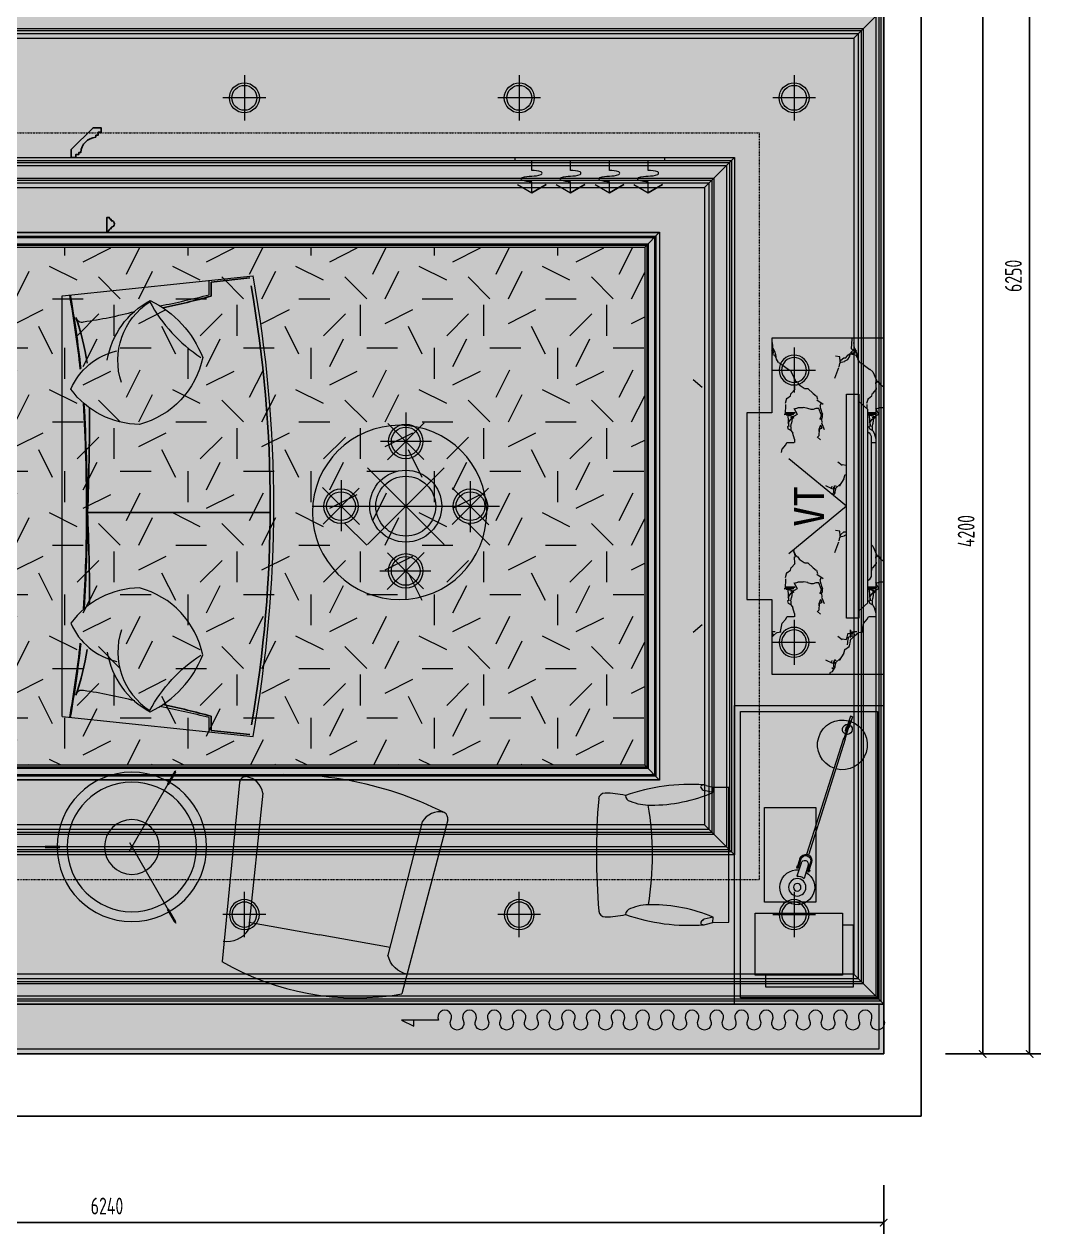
# Model space of a CAD drawing. Header units: millimetres. Extents: x 3162 to 221128, y -144913 to 11496.
# Drawn here: x 18382 to 22466, y -141402 to -136544 of the extents above; entities that cross this region are included whole.
import ezdxf
from ezdxf.enums import TextEntityAlignment as Align

# ---------------------------------------------------------------- set-up
doc = ezdxf.new("R2010")
doc.units = ezdxf.units.MM
doc.header["$LTSCALE"] = 10
for name, pattern in [('ACAD_ISO03W100', [30, 12, -18]), ('DASHDOT2', [12.7, 6.35, -3.175, 0, -3.175]), ('DOTE', [61.468, 50.8, -5.08, 0.508, -5.08])]:
    doc.linetypes.add(name, pattern=pattern)
doc.layers.get('Defpoints').update_dxf_attribs({"color": 250})
for name, color, linetype, lineweight in [('FC-Dimensions', 44, 'Continuous', 0), ('FC-Material【地坪分割线】', 138, 'Continuous', 0), ('FF-Curtain【平面窗帘】', 32, 'Continuous', 0), ('FF-【活动成品家具】', 51, 'Continuous', 0), ('RC-Lamplight【灯带】', 205, 'DASHDOT2', 0), ('RC-Lamps【天花灯具】', 2, 'Continuous', 0), ('RC-Modelling【天花造型】', 30, 'Continuous', 0)]:
    doc.layers.add(name, color=color, linetype=linetype, lineweight=lineweight)
doc.layers.add('IFF-FURN-DETAIL', color=250, linetype='Continuous')
doc.layers.add('WALL', color=7, linetype='Continuous')
doc.styles.add('ROMANTIC', font='', dxfattribs={"bigfont": 'gbcbig.shx'})
doc.styles.add('尺寸标注', font='ARCHS.SHX', dxfattribs={"width": 0.8})
doc.styles.get('ROMANTIC').set_extended_font_data('STXihei')
doc.dimstyles.new('海龙1：30', dxfattribs={"dimscale": 30, "dimtxt": 2.25, "dimasz": 1, "dimexe": 1.5, "dimexo": 1, "dimgap": 1, "dimtad": 1, "dimdec": 0, "dimrnd": 5, "dimdsep": 46, "dimtxsty": '尺寸标注', "dimblk": 'ARCHTICK', "dimblk1": 'ARCHTICK', "dimblk2": 'ARCHTICK', "dimcen": 1, "dimclrd": 44, "dimclre": 44, "dimclrt": 2, "dimadec": 0, "dimazin": 0, "dimtfac": 1, "dimtdec": 0, "dimtix": 1, "dimtmove": 2, "dimatfit": 3, "dimldrblk": 'hl_arrow2', "dimfxl": 5, "dimfxlon": 1, "dimarcsym": 0})

# ---------------------------------------------------------------- blocks, each defined once
blk = doc.blocks.new('海龙工具_液晶电视')
at = {"color": 251, "linetype": 'ACAD_ISO03W100', "ltscale": 2.5}
for q in [(-507.9, 716), (507.9, 716)]:
    blk.add_line((0, 100), q, dxfattribs=at)
blk.add_line((-450, 50), (450, 50))
at = {"color": 251}
blk.add_line((-300, 15), (300, 15), dxfattribs=at)
blk.add_lwpolyline([(-450, 50), (450, 50), (450, 100), (-450, 100)], close=True)
blk.add_lwpolyline([(-420, 50), (-390, 15), (-300, 15, 0.267949), (-274, 0), (274, 0, 0.267949), (300, 15), (390, 15), (420, 50)], format="xyb")
at = {"color": 250, "style": 'ROMANTIC', "text_generation_flag": 6}
blk.add_text('TV', height=120, rotation=180, dxfattribs=at).set_placement((0.8, 250.3), align=Align.MIDDLE)
blk = doc.blocks.new('液晶电视')
at = {"ltscale": 4}
blk.add_blockref('海龙工具_液晶电视', (0, 0), dxfattribs=at)
blk = doc.blocks.new('海龙_05060884')
at = {"layer": 'FF-【活动成品家具】'}
h = blk.add_hatch(dxfattribs=at)
h.set_pattern_fill('AA大理石深SC800', color=8, scale=700, pattern_type=2)
h.set_pattern_definition([(177.769103, (2569207.35, -1702093.014), (-700.00002183, -2.69e-05), [40.03034, -8366.3405]), (28.1136392, (2569187.35, -1702055.616), (700.0000028, 327.23196765), [26.45461, -5529.00824]), (76.6298055, (2569187.35, -1702002.636), (-1.05e-05, 327.2319275), [14.41496, -3012.71901]), (106.992819, (2569190.68, -1701979.26), (6.7e-06, 327.2319222), [11.40566, -2383.78875]), (21.8355897, (2569187.35, -1701955.89), (699.99999517, 327.2319006), [25.13679, -5253.58526]), (17.3096175, (2569190.68, -1701949.66), (700.0000145, 327.231969), [10.47438, -2189.14444]), (162.690382, (2569167.35, -1702091.46), (-700.0000325, 327.231908), [20.94876, -2178.67006]), (125.490837, (2569147.35, -1702085.22), (-4.3e-05, 327.231901), [17.22434, -1188.48149]), (162.690382, (2569137.35, -1702071.2), (-700.0000325, 327.231908), [10.47438, -2189.14444]), (136.925518, (2569127.35, -1702068.08), (-2e-05, 327.23191), [22.8165, -935.47517]), (3.3442344, (2569084.018, -1702054.058), (700.000013, 4.667e-05), [26.71214, -5582.84048]), (10.5914065, (2569067.35, -1702057.174), (1400.000031, 327.2319727), [16.95554, -3543.70772]), (0, (2569057.35, -1702057.17), (700, 327.23194), [10, -689.99994]), (103.370194, (2569187.35, -1702055.616), (-5.48e-05, 327.2319113), [14.41489, -3012.71901]), (90, (2569184, -1702041.6), (700, -4e-14), [10.90773, -316.32419]), (90, (2569184, -1702030.7), (700, -4e-14), [10.90773, -316.32419]), (78.995121, (2569184.02, -1702019.776), (-2.72e-05, 327.2319559), [17.46185, -3649.52189]), (90, (2569187.35, -1701968.35), (700, -4e-14), [12.46598, -314.76592]), (6.6658365, (2569177.35, -1701951.21), (699.9999705, 1.27e-05), [13.42411, -2805.63262]), (160.679045, (2569177.35, -1701951.21), (-699.9999937, 327.231933), [14.12908, -2952.97835]), (47.485996, (2568894.02, -1702156.9), (700.0000005, 654.4639248), [14.79793, -3092.76646]), (6.1571803, (2568904.018, -1702145.995), (2800.00001973, 327.23192843), [43.58473, -9109.2134]), (31.9352432, (2568947.35, -1702141.32), (699.9999716, 327.2319319), [11.78345, -2462.74511]), (19.3209546, (2568957.35, -1702135.09), (699.999996, 327.2319281), [14.12908, -2952.97835]), (8.8568723, (2568970.68, -1702130.41), (699.9999635, 5.46e-05), [20.24134, -2105.10111]), (30.29957, (2568990.684, -1702127.295), (700.0000166, 327.2319738), [15.44284, -3227.55244]), (61.8626245, (2569004.02, -1702119.5), (-3.7e-05, 327.231936), [14.13664, -1470.21231]), (52.9473395, (2569010.684, -1702107.038), (700.00000455, 981.6958246), [33.192334, -6937.19747]), (51.263996, (2569030.684, -1702080.55), (699.999997, 981.6958529), [15.98128, -3340.08304]), (25.054876, (2569040.68, -1702068.08), (700, -3e-06), [36.79571, -735.91427]), (47.485996, (2569074.02, -1702052.5), (700.0000005, 654.4639248), [14.79793, -3092.76646]), (31.9352432, (2569084.02, -1702041.59), (699.9999716, 327.2319319), [11.78345, -2462.74511]), (56.6470201, (2569094.018, -1702035.36), (700.0000012, 981.6958188), [24.25143, -5068.55181]), (90, (2569107.35, -1702015.1), (700, -4e-14), [15.582476, -311.64945]), (47.485996, (2569107.35, -1701999.52), (700.0000005, 654.4639248), [29.59586, -3077.96853]), (47.485996, (2569127.35, -1701977.704), (700.0000005, 654.4639248), [14.79793, -3092.76646]), (19.3209546, (2569137.35, -1701966.796), (699.999996, 327.2319281), [14.12908, -2952.97835]), (56.2378233, (2569150.684, -1701962.12), (699.99996254, 981.69585345), [29.98968, -6267.84088]), (25.054876, (2568970.68, -1702136.64), (700, -3e-06), [14.71827, -757.99171]), (80.6556929, (2568967.35, -1702156.9), (2.62e-05, 327.2319152), [20.52967, -4290.69354]), (160.679045, (2568980.684, -1702161.58), (-699.9999937, 327.231933), [14.12908, -2952.97835]), (148.064756, (2568990.68, -1702167.81), (-699.999967, 327.2319416), [11.78345, -2462.74511]), (115.424913, (2568997.35, -1702181.834), (-700.000029, 1636.1597197), [15.52817, -3245.38277]), (103.370194, (2569000.684, -1702195.86), (-5.48e-05, 327.2319113), [14.41489, -3012.71901]), (144.961427, (2569007.35, -1702200.53), (-700.0000265, 654.4638884), [8.14233, -1701.74844]), (173.334163, (2569020.684, -1702202.09), (-699.9999705, 1.88e-05), [13.42411, -2805.63262]), (158.418473, (2569064.018, -1702219.232), (-4199.99999472, 1636.15974199), [46.60026, -9739.4493]), (78.995121, (2568977.35, -1702217.674), (-2.72e-05, 327.2319559), [17.46185, -3649.52189]), (4.4550498, (2568980.684, -1702200.533), (700.0000104, 4.37e-05), [20.0606, -4192.66778]), (154.945124, (2569000.68, -1702198.97), (-700, -9e-07), [7.35917, -765.35081]), (132.514004, (2568994.02, -1702195.86), (-699.9999993, 654.463926), [14.79793, -3092.76646]), (90, (2568984, -1702184.95), (700, -4e-14), [9.34949, -317.88246]), (142.076999, (2568984.02, -1702175.6), (-700.0000235, 654.463844), [12.67686, -2649.46857]), (125.490837, (2568974.02, -1702167.81), (-4.3e-05, 327.231901), [11.48294, -1194.22296]), (99.344307, (2568967.35, -1702158.46), (-2.57e-05, 327.2319152), [20.5296, -4290.69354]), (90, (2568964, -1702156.9), (700, -4e-14), [18.69897, -308.53291]), (136.925518, (2568964.02, -1702156.9), (-2e-05, 327.23191), [18.2532, -940.03847]), (70.3775316, (2568947.35, -1702153.79), (1.97e-05, 327.231914), [9.92593, -2074.51804]), (175.54495, (2568947.35, -1702153.786), (-700.0000158, -2.36e-05), [40.1212, -4172.60718]), (148.064756, (2569544.02, -1702230.14), (-699.999967, 327.2319416), [23.56697, -2450.96166]), (35.0385725, (2569504.02, -1702225.47), (700.000032, 654.463882), [8.14233, -1701.74844]), (6.6658365, (2569520.684, -1702225.465), (699.9999705, 1.27e-05), [13.42411, -2805.63262]), (162.690382, (2569510.68, -1702233.26), (-700.0000325, 327.231908), [10.47438, -2189.14444]), (64.5750864, (2569497.35, -1702261.305), (699.9999829, 1636.1597424), [31.05627, -3229.8546]), (0, (2569504.02, -1702225.47), (700, 327.23194), [16.666664, -683.33328]), (118.137375, (2569547.35, -1702236.37), (-2.2e-05, 327.231903), [7.06832, -1477.28063]), (157.435521, (2569577.35, -1702248.84), (-699.9999875, 327.23189523), [32.48693, -6789.76837]), (136.925518, (2569584.02, -1702255.07), (-2e-05, 327.23191), [9.1266, -949.16507]), (154.945124, (2569594.02, -1702259.75), (-700, -9e-07), [11.03872, -761.67126]), (49.4476465, (2569527.35, -1702231.7), (700.0000126, 981.6957893), [10.25416, -2143.11958]), (51.263996, (2569304.02, -1701963.68), (699.999997, 981.6958529), [15.98128, -3340.08304]), (136.925518, (2569304.02, -1701963.68), (-2e-05, 327.23191), [9.1266, -949.16507]), (176.655765, (2569297.35, -1701957.447), (-700.00001707, -1.59e-05), [26.71214, -5582.84048]), (106.992819, (2569270.68, -1701955.89), (6.7e-06, 327.2319222), [11.40566, -2383.78875]), (19.3209546, (2569254.02, -1701949.655), (699.999996, 327.2319281), [14.12908, -2952.97835]), (159.49524, (2569270.684, -1701955.89), (-700.0000066, 327.2319549), [17.79407, -3718.95475]), (180, (2569280.7, -1701955.9), (-700, 327.23194), [10, -689.99994]), (22.2465213, (2569244.018, -1701944.98), (700.0000198, 327.23192524), [28.8113, -6021.55701]), (6.6658365, (2569230.684, -1701946.54), (699.9999705, 1.27e-05), [13.42411, -2805.63262]), (52.1215557, (2569400.684, -1702208.324), (700.0000225, 981.6958277), [21.71596, -4538.63158]), (78.995121, (2569414.02, -1702191.184), (-2.72e-05, 327.2319559), [17.46185, -3649.52189]), (162.690382, (2569417.35, -1702174.04), (-700.0000325, 327.231908), [10.47438, -2189.14444]), (164.332014, (2569407.35, -1702170.926), (-1399.9999669, 327.2319563), [17.30988, -3617.75911]), (104.970339, (2569390.684, -1702166.25), (-3.98e-05, 327.2319457), [12.90394, -2696.92402]), (109.622468, (2569387.35, -1702153.79), (-1.74e-05, 327.231914), [9.92593, -2074.51804]), (90, (2569384, -1702144.44), (700, -4e-14), [12.46598, -314.76592]), (25.054876, (2569384.02, -1702147.55), (700, -3e-06), [14.71827, -757.99171]), (166.844039, (2569404.02, -1702152.23), (-699.999993, 327.2319035), [20.53905, -1417.1955]), (0, (2569394.02, -1702152.23), (700, 327.23194), [10, -689.99994]), (15.667986, (2569377.35, -1702156.9), (1399.9999669, 327.2319563), [17.30988, -3617.75911]), (180, (2569394.02, -1702156.9), (-700, 327.23194), [16.666664, -683.33328]), (180, (2569407.35, -1702156.9), (-700, 327.23194), [13.333334, -686.66661]), (61.8626245, (2569404.02, -1702163.14), (-3.7e-05, 327.231936), [7.06832, -1477.28063]), (162.690382, (2569414.02, -1702166.25), (-700.0000325, 327.231908), [10.47438, -2189.14444]), (173.334163, (2569427.35, -1702167.81), (-699.9999705, 1.88e-05), [13.42411, -2805.63262]), (171.143127, (2569437.35, -1702169.37), (-699.9999743, -6e-06), [10.12067, -2115.22178]), (13.15596, (2569247.35, -1702080.55), (699.999983, 327.2319595), [13.6927, -1424.04185]), (146.796701, (2569247.35, -1702080.55), (-1400.0000003, 981.6958516), [19.91878, -4163.01753]), (118.137375, (2569230.68, -1702069.64), (-2.2e-05, 327.231903), [14.13664, -1470.21231]), (90, (2569224, -1702069.64), (700, -4e-14), [12.46598, -314.76592]), (113.162745, (2569224.02, -1702069.64), (-3.44e-05, 327.2319177), [8.47434, -1771.13755]), (75.873987, (2569214.018, -1702088.34), (699.99999423, 2945.08749146), [27.31624, -5709.08807]), (90, (2569214, -1702088.34), (700, -4e-14), [18.69897, -308.53291]), (106.992819, (2569214.02, -1702069.64), (6.7e-06, 327.2319222), [11.40566, -2383.78875]), (90, (2569210.7, -1702096.1), (700, -4e-14), [37.397934, -289.83395]), (95.3136086, (2569210.684, -1702096.13), (-1.335e-05, 327.2319124), [35.99435, -7522.8223]), (83.5762835, (2569204.018, -1702089.898), (3.255e-05, 327.23196893), [29.79375, -6226.89452]), (90, (2569204, -1702089.9), (700, -4e-14), [9.34949, -317.88246]), (76.6298055, (2569204.02, -1702080.55), (-1.05e-05, 327.2319275), [14.41496, -3012.71901]), (103.370194, (2569207.35, -1702066.524), (-5.48e-05, 327.2319113), [14.41489, -3012.71901]), (90, (2569204, -1702079), (700, -4e-14), [26.490205, -300.7417]), (133.553349, (2569507.35, -1702214.56), (-700.0000129, 654.4639115), [19.35087, -4044.33463]), (169.408593, (2569524.02, -1702217.674), (-1400.000041, 327.2319161), [16.95554, -3543.70772]), (6.6658365, (2569497.35, -1702222.35), (699.9999705, 1.27e-05), [13.42411, -2805.63262]), (66.837255, (2569497.35, -1702222.35), (-2.94e-05, 327.231945), [8.47434, -1771.13755]), (148.064756, (2569500.68, -1702202.09), (-699.999967, 327.2319416), [35.35042, -2439.17821]), (164.332014, (2569470.684, -1702183.39), (-1399.9999669, 327.2319563), [17.30988, -3617.75911]), (122.690182, (2569454.02, -1702178.72), (-699.9999866, 981.6958593), [18.51521, -3869.68155]), (160.679045, (2569444.02, -1702163.135), (-699.9999937, 327.231933), [14.12908, -2952.97835]), (169.408593, (2569430.684, -1702158.46), (-1400.000041, 327.2319161), [16.95554, -3543.70772]), (133.553349, (2569414.02, -1702155.344), (-700.0000129, 654.4639115), [19.35087, -4044.33463]), (130.552353, (2569400.68, -1702141.32), (-700.000004, 981.6957954), [20.50832, -2132.86542]), (102.074477, (2569387.35, -1702125.74), (-2.5e-05, 327.2319044), [15.93501, -3330.41737]), (169.408593, (2569384.02, -1702110.155), (-1400.000041, 327.2319161), [33.91108, -3526.75218]), (139.920946, (2569350.684, -1702103.92), (-700.0000024, 654.46388085), [21.78204, -4552.44356]), (154.945124, (2569334.02, -1702089.9), (-700, -9e-07), [11.03872, -761.67126]), (90, (2569324, -1702085.2), (700, -4e-14), [29.606696, -297.62523]), (0, (2569310.7, -1702055.6), (700, 327.23194), [13.333334, -686.66661]), (14.9560981, (2569287.35, -1702061.85), (1399.9999853, 327.2319453), [24.15147, -5047.66192]), (31.9352432, (2569277.35, -1702068.08), (699.9999716, 327.2319319), [11.78345, -2462.74511]), (61.8626245, (2569270.68, -1702080.55), (-3.7e-05, 327.231936), [14.13664, -1470.21231]), (17.3096175, (2569260.68, -1702083.66), (700.0000145, 327.231969), [10.47438, -2189.14444]), (118.137375, (2569260.68, -1702083.66), (-2.2e-05, 327.231903), [7.06832, -1477.28063]), (4.4550498, (2569217.35, -1702080.55), (700.0000104, 4.37e-05), [40.1212, -4172.60718]), (51.263996, (2569207.35, -1702093.014), (699.999997, 981.6958529), [15.98128, -3340.08304]), (0, (2569260.7, -1702069.64), (700, 327.23194), [16.666664, -683.33328]), (166.844039, (2569260.68, -1702069.64), (-699.999993, 327.2319035), [13.6927, -1424.04185]), (171.143127, (2569247.35, -1702066.52), (-699.9999743, -6e-06), [20.24134, -2105.10111]), (142.076999, (2569227.35, -1702063.41), (-700.0000235, 654.463844), [12.67686, -2649.46857]), (118.137375, (2569217.35, -1702055.62), (-2.2e-05, 327.231903), [14.13664, -1470.21231]), (90, (2569190.7, -1701988.6), (700, -4e-14), [9.34949, -317.88246]), (171.143127, (2569220.68, -1701948.1), (-699.9999743, -6e-06), [10.12067, -2115.22178]), (154.945124, (2569230.68, -1701952.77), (-700, -9e-07), [11.03872, -761.67126]), (125.490837, (2569230.68, -1701952.77), (-4.3e-05, 327.231901), [11.48294, -1194.22296]), (0, (2569210.7, -1701943.42), (700, 327.23194), [13.333334, -686.66661]), (17.3096175, (2569200.68, -1701946.54), (700.0000145, 327.231969), [10.47438, -2189.14444])])
h.paths.add_polyline_path([(675, -67), (675, 383), (-675, 383), (-675, -67), (-375, -67), (-375, -167), (-329.8, -167), (0, 233), (-450, 233), (-450, 283), (-420, 283), (-390, 318), (-300, 318, -0.267949), (-274, 333), (274, 333, -0.267949), (300, 318), (390, 318), (420, 283), (450, 283), (450, 233), (0, 233), (329.8, -167), (375, -167), (375, -67)])
blk.add_lwpolyline([(-675, 383), (-675, -67), (-375, -67), (-375, -167), (375, -167), (375, -67), (675, -67), (675, 383), (-675, 383)], dxfattribs=at)
at = {"layer": 'FF-【活动成品家具】', "xscale": -1, "rotation": 180}
blk.add_blockref('液晶电视', (0, 333), dxfattribs=at)
blk = doc.blocks.new('tasklight')
at = {"color": 251}
for p, q in [((-25, 96.3), (440.3, 242.9)), ((457.5, 270.3), (495.7, 282.4)), ((459, 265.6), (497.2, 277.6)), ((474.8, 265.3), (527.3, 281.8)), ((483.9, 236.7), (536.3, 253.2)), ((487.8, 282.5), (492.5, 284)), ((488.5, 280.1), (487.8, 282.5)), ((491.5, 270.6), (490, 275.3)), ((493.3, 281.6), (492.5, 284)), ((496.3, 272.1), (494.8, 276.8)), ((497.2, 277.6), (495.7, 282.4)), ((505.3, 243.5), (506.8, 238.7)), ((-22.6, 88.7), (442.7, 235.3)), ((471.1, 227.4), (509.2, 239.4)), ((472.6, 222.7), (510.7, 234.7)), ((500.6, 242), (502.1, 237.2)), ((503.6, 232.4), (504.3, 230)), ((504.3, 230), (509.1, 231.5)), ((508.3, 233.9), (509.1, 231.5)), ((509.2, 239.4), (510.7, 234.7)), ((-115.6, 67.8), (-70.8, 81.9)), ((-113.2, 60.1), (-115.6, 67.8)), ((-113.2, 60.1), (-68.4, 74.3)), ((-96, 71.9), (-24.4, 94.4)), ((-94.8, 68), (-96, 71.9)), ((-94.8, 68), (-23.2, 90.6)), ((-71.7, 84.7), (-56.5, 89.6)), ((-70.8, 81.9), (-71.7, 84.7)), ((-55.6, 86.7), (-70.8, 81.9)), ((-70.8, 81.9), (-70.2, 80)), ((-69, 76.2), (-68.4, 74.3)), ((-67.4, 80.9), (-68, 82.8)), ((-57.8, 83.9), (-58.4, 85.8)), ((-55.6, 86.7), (-56.5, 89.6)), ((-22.6, 88.7), (-25, 96.3))]:
    blk.add_line(p, q, dxfattribs=at)
for radius in [35, 15]:
    blk.add_circle((572.3, 280.3), radius, dxfattribs=at)
for centre, radius, start, end in [((572.3, 280.3), 70, 209.8589, 185.1116), ((465, 246.5), 25, 107.4853, 287.4853), ((465, 246.5), 20, 107.4853, 287.4853), ((479.4, 251), 15, 107.4853, 287.4853), ((572.3, 280.3), 45, 178.014, 216.9565), ((0, 100), 100, 19.7777, 195.1928), ((0, 100), 100, 199.7777, 15.1928), ((-62, 80.5), 20, 209.0222, 185.9483)]:
    blk.add_arc(centre, radius, start, end, dxfattribs=at)
blk = doc.blocks.new('海龙_04090929')
at = {"color": 0, "linetype": 'ByBlock'}
for p, q in [((271.2, -44.5, 0), (-271.2, -45.4, 0)), ((-271.1, -109.6, 0), (-271.2, -45.4, 0)), ((271.3, -108.7, 0), (271.2, -44.5, 0)), ((-278.9, -136.2, 0), (-271.1, -109.6, 0)), ((-271.1, -109.6, 0), (-250.2, -109.5, 0)), ((-271.1, -109.6, 0), (-250.2, -109.5, 0)), ((-250.2, -109.5, 0), (-258, -144.4, 0)), ((-250.2, -109.5, 0), (-258, -144.4, 0)), ((250.4, -108.6, 0), (258.3, -143.6, 0)), ((271.3, -108.7, 0), (250.4, -108.6, 0)), ((250.4, -108.6, 0), (258.3, -143.6, 0)), ((271.3, -108.7, 0), (250.4, -108.6, 0)), ((279.2, -135.3, 0), (271.3, -108.7, 0))]:
    blk.add_line(p, q, dxfattribs=at)
at = {"ltscale": 500}
blk.add_lwpolyline([(600, 577.1), (600, -22.9), (-600, -22.9), (-600, 577.1)], close=True, dxfattribs=at)
at = {"color": 251}
for points in [[(575, 552.1), (575, 2.1), (-575, 2.1), (-575, 552.1)], [(483.8, 61), (233.8, 61), (233.8, 411), (483.8, 411)], [(-189.7, 304.9), (189.7, 304.9), (189.7, 97.6), (-189.7, 97.6)]]:
    blk.add_lwpolyline(points, close=True, dxfattribs=at)
blk.add_lwpolyline([(281, 411), (281, 453.9), (531, 453.9), (531, 103.9), (483.8, 103.9)], dxfattribs=at)
at = {"color": 0, "linetype": 'ByBlock'}
for centre, radius, start, end in [((490.4, -202.2, 0), 773.1, 175.8034, 199.5327), ((-255.2, -145.3, 0), 25.4, 158.9901, 180.625), ((-255.2, -145.3, 0), 25.4, 180.625, 200.6267), ((-255.2, -145.3, 0), 25.4, 180.625, 200.6267), ((-281.6, -135, 0), 25.4, 296.646, 338.2826), ((-281.6, -135, 0), 25.4, 296.646, 338.2826), ((-825.4, -356.4, 0), 625.9, 359.8413, 23.2355), ((-825.4, -356.4, 0), 625.9, 359.8413, 23.2355), ((826.4, -353.7, 0), 625.9, 156.949, 180.3432), ((826.4, -353.7, 0), 625.9, 156.949, 180.3432), ((-489.9, -203.8, 0), 773.1, 340.6518, 4.3811), ((281.9, -134.1, 0), 25.4, 201.9019, 243.5385), ((281.9, -134.1, 0), 25.4, 201.9019, 243.5385), ((255.5, -144.5, 0), 25.4, 359.5595, 21.1944), ((255.5, -144.5, 0), 25.4, 339.5578, 359.5595), ((255.5, -144.5, 0), 25.4, 339.5578, 359.5595), ((-273, -152, 0), 6.35, 200.6267, 296.646), ((-273, -152, 0), 6.35, 200.6267, 296.646), ((273.4, -151.2, 0), 6.35, 243.5385, 339.5578), ((273.4, -151.2, 0), 6.35, 243.5385, 339.5578), ((-411.2, -361.5, 0), 211.7, 337.8885, 0.9101), ((-411.2, -361.5, 0), 211.7, 337.8885, 0.9101), ((2.4, -1560, 0), 1208.4, 80.5641, 99.6204), ((2.4, -1560, 0), 1208.4, 80.5641, 99.6204), ((412.2, -360.1, 0), 211.7, 179.2744, 202.296), ((412.2, -360.1, 0), 211.7, 179.2744, 202.296), ((133.9, -545.8, 0), 381.7, 167.1139, 179.4864), ((-239.7, -435.3, 0), 25.4, 273.3566, 346.6742), ((-239.7, -435.3, 0), 25.4, 273.3566, 346.6742), ((241, -434.5, 0), 25.4, 193.5103, 266.8279), ((241, -434.5, 0), 25.4, 193.5103, 266.8279), ((-132.2, -546.2, 0), 381.7, 0.6981, 13.0706), ((-222.4, -542.6, 0), 25.4, 179.5077, 265.2204), ((-3.4, 2077, 0), 2654.1, 265.2204, 274.9641), ((224, -541.9, 0), 25.4, 274.9641, 0.6768)]:
    blk.add_arc(centre, radius, start, end, dxfattribs=at)
at = {"color": 251, "extrusion": (-2.3211e-12, 1.2757e-12, -1), "zscale": -1, "rotation": 180.1031689503806}
blk.add_blockref('tasklight', (441.3, 511.2, 0), dxfattribs=at)
blk = doc.blocks.new('A$C30C2245E')
blk.add_lwpolyline([(88.9, 171.3, 0.232884), (187, 0, 0.184752), (342.5, 137.4, 0.286563), (192.2, 333.2, 0.237978), (0, 258.3, 0.243587), (112, 143.8, -4.263709)], format="xyb")
at = {"color": 250, "linetype": 'ByBlock'}
blk.add_lwpolyline([(132.8, 226.6, 0.343333), (186.3, 3.8, -0.126408), (337.5, 137.8, 5.969376)], format="xyb", dxfattribs=at)
blk = doc.blocks.new('A$C7FBA12E6')
for p, q in [((80.6, 800.2, 1754.9), (0, 33.6, 1754.9)), ((80.6, 800.2, 1754.9), (1769.4, 800.2, 1754.9)), ((1769.4, 800.2, 1754.9), (1850, 33.6, 1754.9)), ((18.5, 209.2, 1754.9), (75.9, 209.2, 1754.9)), ((1774.1, 209.2, 1754.9), (1831.5, 209.2, 1754.9))]:
    blk.add_line(p, q)
for centre, radius, start, end in [((850, 5125.3, 1754.9), 4426.9, 259.9324, 263.7999), ((161, 721.5, 1754.9), 24.5, 342.7229, 76.4672), ((1000, 5125.3, 1754.9), 4426.9, 276.2001, 280.0676), ((1689, 721.5, 1754.9), 24.5, 103.5328, 197.2771), ((-1600.8, 969.3, 1754.9), 1803.4, 345.2111, 351.866), ((900, 6539.9, 1754.9), 5841.5, 266.21476, 270.00017), ((900, 8150.6, 1754.9), 7452.1, 269.99976, 273.35116), ((3450.8, 969.3, 1754.9), 1803.4, 188.134, 194.7889), ((-3920.3, 1214.7, 1754.9), 4120.8, 345.8771, 348.7027), ((5770.3, 1214.7, 1754.9), 4120.8, 191.2973, 194.1229), ((925, 5109, 1754.9), 5159, 259.6712, 280.3288)]:
    blk.add_arc(centre, radius, start, end)
at = {"layer": 'IFF-FURN-DETAIL', "color": 250}
for p, q in [((900, 698.5, 1754.9), (900.1, -35.5, 1754.9)), ((24.8, 202.2, 1754.9), (8.4, 46.8, 1754.9)), ((24.8, 202.2, 1754.9), (81.3, 202.2, 1754.9)), ((1768.7, 202.2, 1754.9), (1825.2, 202.2, 1754.9)), ((1825.2, 202.2, 1754.9), (1841.6, 46.8, 1754.9))]:
    blk.add_line(p, q, dxfattribs=at)
for centre, radius, start, end in [((850, 5126, 1754.9), 4424, 259.9375, 263.8393), ((486.8, 1648, 1754.9), 957.8, 250.4757, 261.7845), ((1000, 5126, 1754.9), 4424, 276.1607, 280.0625), ((1363.2, 1648, 1754.9), 957.8, 278.2155, 289.5243), ((900, 6525, 1754.9), 5823, 266.17049, 270.00017), ((538.1, 8644.9, 1754.9), 7954.6, 269.94772, 272.60787), ((900, 8116.3, 1754.9), 7414.3, 269.99975, 273.39365), ((1311, 10943.9, 1754.9), 10253.7, 267.70306, 270.04608), ((-2956.5, 1048.8, 1754.9), 3153.5, 344.4273, 348.0488), ((4806.5, 1048.8, 1754.9), 3153.5, 191.9512, 195.5727), ((925, 5109, 1754.9), 5144.6, 260.1729, 279.91)]:
    blk.add_arc(centre, radius, start, end, dxfattribs=at)
for p, xscale, yscale, zscale, rotation in [((69.9, 725.5, 1754.9), 1.499999999999999, 1.499999999999999, 1.499999999999999, 275.8778965104371), ((1780.1, 725.5, 1754.9), -1.5, 1.5, 1.5, 84.12210348956802)]:
    blk.add_blockref('A$C30C2245E', p, dxfattribs=dict(xscale=xscale, yscale=yscale, zscale=zscale, rotation=rotation))
blk = doc.blocks.new('1X-LAMP1')
at = {"color": 0, "linetype": 'ByBlock'}
for p, q in [((0.033, -0.058), (-0.59, 1.022)), ((0.033, -0.058), (-0.59, 1.022)), ((0.033, 0.058), (-0.59, -1.022)), ((0.033, 0.058), (-0.59, -1.022)), ((-0.067, 0), (1.18, 0)), ((-0.067, 0), (1.18, 0))]:
    blk.add_line(p, q, dxfattribs=at)
at = {"color": 0, "linetype": 'ByBlock', "const_width": 0.0333}
for points in [[(-0.481, 0.833), (-0.582, 1.009)], [(-0.481, 0.833), (-0.582, 1.009)], [(0.962, 0), (1.165, 0)], [(0.962, 0), (1.165, 0)], [(-0.481, -0.833), (-0.582, -1.009)], [(-0.481, -0.833), (-0.582, -1.009)]]:
    blk.add_lwpolyline(points, dxfattribs=at)
at = {"color": 0, "linetype": 'ByBlock'}
blk.add_circle((0, 0), 1, dxfattribs=at)
at = {"color": 8, "linetype": 'ByBlock'}
for radius in [0.867, 0.867, 0.367, 0.367]:
    blk.add_circle((0, 0), radius, dxfattribs=at)
blk = doc.blocks.new('A$C6B2A169A')
at = {"lineweight": 20}
for p, q in [((854.7, 145.1), (710.5, 836)), ((32, 41.3), (0, 746.4)), ((755.7, 158), (648.6, 686.8)), ((124.7, 78.4), (97, 617.2)), ((97.3, 586.4), (376.7, 621.7)), ((656, 656.9), (376.7, 621.7))]:
    blk.add_line(p, q, dxfattribs=at)
for points in [[(730.3, 758.3, 0.292618), (648.6, 686.8)], [(0.1, 666.2, -0.292618), (97, 617.2)]]:
    blk.add_lwpolyline(points, format="xyb", dxfattribs=at)
for centre, radius, start, end in [((478.8, -188.4), 1050.3, 77.2547, 117.1242), ((824.7, 191.5), 76.7, 205.8962, 279.7017), ((830, 140), 25.2, 292.6944, 11.5882), ((278.6, 1399.1), 1399.7, 260.7449, 293.634), ((49.5, 93.7), 76.7, 274.6772, 348.4827), ((57.1, 42.5), 25.2, 182.7908, 261.6845)]:
    blk.add_arc(centre, radius, start, end, dxfattribs=at)
blk = doc.blocks.new('SF_沙发3')
at = {"flags": 128}
blk.add_lwpolyline([(325, -1355.4, 1), (-375, -1355.4, 1)], format="xyb", close=True, dxfattribs=at)
for name, p, xscale, yscale, zscale, rotation in [('1X-LAMP1', (-1368.4, -280, 1754.9), -300, 300, 300, 270), ('A$C6B2A169A', (-1229.7, -1592.5), 1.024096385546305, 1.024096385546305, 1.024096385546305, 72.5848827155527)]:
    blk.add_blockref(name, p, dxfattribs=dict(xscale=xscale, yscale=yscale, zscale=zscale, rotation=rotation))
at = {"extrusion": (0, 0, -1), "xscale": -1, "zscale": -1}
blk.add_blockref('A$C7FBA12E6', (925, -800.2, 1754.9), dxfattribs=at)
blk = doc.blocks.new('_ArchTick')
at = {"color": 2, "linetype": 'ByBlock', "const_width": 0.15}
blk.add_lwpolyline([(-0.5, -0.5), (0.5, 0.5)], dxfattribs=at)
blk = doc.blocks.new('*D1488')
at = {"layer": 'Defpoints', "color": 0, "transparency": 16777216}
for p in [(15594.5, -141177), (21834.5, -141177), (21834.5, -141357)]:
    blk.add_point(p, dxfattribs=at)
at = {"layer": 'FC-Dimensions', "color": 44, "lineweight": -2, "transparency": 16777216}
for p, q in [((15594.5, -141207), (15594.5, -141402)), ((21834.5, -141207), (21834.5, -141402)), ((15594.5, -141357), (21834.5, -141357))]:
    blk.add_line(p, q, dxfattribs=at)
at = {"layer": 'FC-Dimensions', "color": 44, "lineweight": -2, "transparency": 16777216, "xscale": 30, "yscale": 30, "zscale": 30, "rotation": 180}
blk.add_blockref('_ArchTick', (15594.5, -141357), dxfattribs=at)
at = {"layer": 'FC-Dimensions', "color": 44, "lineweight": -2, "transparency": 16777216, "xscale": 30, "yscale": 30, "zscale": 30}
blk.add_blockref('_ArchTick', (21834.5, -141357), dxfattribs=at)
at = {"layer": 'FC-Dimensions', "color": 2, "transparency": 16777216, "insert": (18714.5, -141290.5), "char_height": 67.5, "attachment_point": 5, "style": '尺寸标注'}
blk.add_mtext('6240', dxfattribs=at)
blk = doc.blocks.new('hl_arrow2')
at = {"color": 2}
blk.add_line((-0.22, 0), (-1, 0), dxfattribs=at)
blk.add_lwpolyline([(-0.22, 0), (-0.86, -0.69), (-0.65, -0.86), (0, 0), (-0.65, 0.86), (-0.86, 0.69)], close=True, dxfattribs=at)
for points in [[(-0.86, 0.69), (-0.65, 0.86), (-0.22, 0), (0, 0)], [(-0.86, -0.69), (-0.65, -0.86), (-0.22, 0), (0, 0)]]:
    blk.add_solid(points, dxfattribs=at)
blk = doc.blocks.new('*D1489')
at = {"layer": 'Defpoints', "color": 0, "transparency": 16777216}
for p in [(22052.3, -136479.9), (22232.3, -136479.9), (22052.3, -140679.9)]:
    blk.add_point(p, dxfattribs=at)
at = {"layer": 'FC-Dimensions', "color": 44, "lineweight": -2, "transparency": 16777216}
for p, q in [((22082.3, -136479.9), (22277.3, -136479.9)), ((22232.3, -140679.9), (22232.3, -136479.9)), ((22082.3, -140679.9), (22277.3, -140679.9))]:
    blk.add_line(p, q, dxfattribs=at)
at = {"layer": 'FC-Dimensions', "color": 44, "lineweight": -2, "transparency": 16777216, "xscale": 30, "yscale": 30, "zscale": 30}
for p, rotation in [((22232.3, -136479.9), 90), ((22232.3, -140679.9), 270)]:
    blk.add_blockref('_ArchTick', p, dxfattribs=dict(at, rotation=rotation))
at = {"layer": 'FC-Dimensions', "color": 2, "transparency": 16777216, "insert": (22165.7, -138579.9), "char_height": 67.5, "attachment_point": 5, "rotation": 90, "style": '尺寸标注'}
blk.add_mtext('4200', dxfattribs=at)
blk = doc.blocks.new('大吊灯')
at = {"color": 8}
for p, q in [((0, 376.2), (0, -376.2)), ((74.5, 334.4), (-73.6, 186.3)), ((72.9, 187), (-72, 331.9)), ((104.1, 259.9), (-100.7, 259.9)), ((154.2, -154.2), (-154.2, 154.2)), ((154.2, 154.2), (-154.2, -154.2)), ((-259.9, 104.1), (-259.9, -100.7)), ((259.9, -104.1), (259.9, 100.7)), ((-334.4, 74.5), (-186.3, -73.6)), ((-187, 72.9), (-331.9, -72)), ((334.4, -74.5), (186.3, 73.6)), ((187, -72.9), (331.9, 72)), ((-376.2, 0), (376.2, 0)), ((-74.5, -334.4), (73.6, -186.3)), ((-72.9, -187), (72, -331.9)), ((-104.1, -259.9), (100.7, -259.9))]:
    blk.add_line(p, q, dxfattribs=at)
for centre, major_axis, start_param, end_param in [((0, 259.9), (0, 69.3), -1.570342718129233, 4.712842589050354), ((0, 0), (0, 144.4), 4.712226, 10.995411), ((-259.9, 0), (0, 69.3), 4.712260247178278, 10.99544555435786), ((259.9, 0), (0, 69.3), 4.711943, 10.995128), ((0, -259.9), (0, 69.3), -1.570342718129233, 4.712842589050354)]:
    blk.add_ellipse(centre, major_axis=major_axis, ratio=1, start_param=start_param, end_param=end_param)
for centre, major_axis, start_param, end_param in [((0, 259.9), (0.1, 57.8), -1.569728, 4.713457), ((0, 0), (0, 120.3), -1.570528, 4.712657), ((-259.9, 0), (0, 57.8), 4.711804, 10.994989), ((259.9, 0), (0, 57.8), 4.712315, 10.9955), ((0, -259.9), (0.1, 57.8), -1.569728, 4.713457)]:
    blk.add_ellipse(centre, major_axis=major_axis, ratio=1, start_param=start_param, end_param=end_param, dxfattribs=at)
blk = doc.blocks.new('灯_圆形筒灯')
at = {"color": 251, "linetype": 'DOTE', "ltscale": 43.504693}
blk.add_line((0, 90.6), (0, -90.6), dxfattribs=at)
at = {"color": 251, "linetype": 'DOTE', "ltscale": 41.297046}
blk.add_line((86, 0), (-86, 0), dxfattribs=at)
blk.add_ellipse((0, 0), major_axis=(-42.4, 42.4), ratio=1, start_param=2.35586823723317, end_param=8.639053544412757)
at = {"color": 251}
blk.add_ellipse((0, 0), major_axis=(35.4, 35.4), ratio=1, start_param=5.498714316925569, end_param=11.78189962410515, dxfattribs=at)
blk = doc.blocks.new('*D1502')
at = {"layer": 'Defpoints', "color": 0, "transparency": 16777216}
for p in [(22240.6, -134429.9), (22420.6, -134429.9), (22240.6, -140679.9)]:
    blk.add_point(p, dxfattribs=at)
at = {"layer": 'FC-Dimensions', "color": 44, "lineweight": -2, "transparency": 16777216}
for p, q in [((22270.6, -134429.9), (22465.6, -134429.9)), ((22420.6, -140679.9), (22420.6, -134429.9)), ((22270.6, -140679.9), (22465.6, -140679.9))]:
    blk.add_line(p, q, dxfattribs=at)
at = {"layer": 'FC-Dimensions', "color": 44, "lineweight": -2, "transparency": 16777216, "xscale": 30, "yscale": 30, "zscale": 30}
for p, rotation in [((22420.6, -134429.9), 90), ((22420.6, -140679.9), 270)]:
    blk.add_blockref('_ArchTick', p, dxfattribs=dict(at, rotation=rotation))
at = {"layer": 'FC-Dimensions', "color": 2, "transparency": 16777216, "insert": (22355.4, -137554.9), "char_height": 67.5, "attachment_point": 5, "rotation": 90, "style": '尺寸标注'}
blk.add_mtext('6250', dxfattribs=at)
blk = doc.blocks.new('侧出风')
for points in [[(-291.5, 108.7), (-233.9, 141.6), (-176.3, 108.7), (-233.9, 141.6), (-233.9, 96.9, 0.094519), (-272.2, 90.6, 0.69809), (-272.2, 80.4, 0.094519), (-233.9, 74.1, -0.094519), (-195.6, 67.7, -0.69809), (-195.6, 57.6, -0.094519), (-233.9, 51.2), (-233.9, 12.5)], [(-135.6, 108.7), (-78, 141.6), (-20.3, 108.7), (-78, 141.6), (-78, 96.9, 0.094519), (-116.2, 90.6, 0.69809), (-116.2, 80.4, 0.094519), (-78, 74.1, -0.094519), (-39.7, 67.7, -0.69809), (-39.7, 57.6, -0.094519), (-78, 51.2), (-78, 12.5)], [(20.3, 108.7), (78, 141.6), (135.6, 108.7), (78, 141.6), (78, 96.9, 0.094519), (39.7, 90.6, 0.69809), (39.7, 80.4, 0.094519), (78, 74.1, -0.094519), (116.2, 67.7, -0.69809), (116.2, 57.6, -0.094519), (78, 51.2), (78, 12.5)], [(176.3, 108.7), (233.9, 141.6), (291.5, 108.7), (233.9, 141.6), (233.9, 96.9, 0.094519), (195.6, 90.6, 0.69809), (195.6, 80.4, 0.094519), (233.9, 74.1, -0.094519), (272.2, 67.7, -0.69809), (272.2, 57.6, -0.094519), (233.9, 51.2), (233.9, 12.5)]]:
    blk.add_lwpolyline(points, format="xyb")
blk.add_lwpolyline([(-300, 0), (300, 0), (300, 12.5), (-300, 12.5)], close=True)

msp = doc.modelspace()

# ---------------------------------------------------------------- hatches: boundary and pattern name
at = {"layer": 'FC-Material【地坪分割线】'}
h = msp.add_hatch(dxfattribs=at)
h.set_pattern_fill('地毯', color=8, scale=300, style=0, pattern_type=2)
h.set_pattern_definition([(0, (15810.5, -140335.87), (132, 228), [12, -201, 9, -87, 18, -213]), (10, (15753.5, -140212.87), (80.676, 285.344), [21, -51, 27, -159, 15, -198]), (20, (15723.5, -140308.87), (133.471, 220.9763), [24, -165, 21, -123, 15, -96]), (30, (15810.5, -140326.87), (-21.969, 254.052), [15, -99, 12, -147, 9, -195]), (40, (15726.5, -140260.87), (33.836, 216.3704), [12, -132, 9, -84, 24, -153]), (50, (15771.5, -140368.87), (-80.248, 235.7335), [6, -111, 15, -183, 18, -93]), (60, (15780.5, -140347.87), (-99.473, 223.7077), [15, -123, 6, -144, 12, -111]), (70, (15747.5, -140383.87), (-109.8923, 215.587), [9, -57, 18, -96, 12, -132]), (80, (15762.5, -140206.87), (-208.5653, 164.7195), [21, -132, 9, -156, 18, -147]), (90, (15780.5, -140335.87), (-264, 111), [18, -93, 12, -183, 6, -186]), (100, (15732.5, -140242.87), (-247.9715, 145.1453), [21, -117, 18, -96, 21, -219]), (110, (15711.5, -140413.87), (-240.4403, 81.691), [24, -78, 12, -159, 18, -174]), (120, (15630.5, -140377.87), (-286.65, 28.492), [15, -201, 18, -93, 21, -123]), (130, (15696.5, -140443.87), (-279.1078, 71.266), [9, -66, 12, -129, 24, -168]), (140, (15606.5, -140203.87), (-220.597, -34.2057), [18, -108, 21, -93, 12, -126]), (150, (15855.5, -140461.87), (-204.825, -120.7673), [12, -84, 24, -186, 21, -171]), (160, (15657.5, -140293.87), (-237.901, -162.429), [18, -126, 15, -114, 12, -183]), (170, (15675.5, -140365.87), (-215.644, -169.123), [27, -99, 18, -135, 24, -132])])
h.paths.add_polyline_path([(20044.5, -136479.9), (19844.5, -136479.9), (18944.5, -136479.9), (17109.5, -136479.9), (15909.5, -136479.9), (15594.5, -136479.9), (15594.5, -140479.9), (21834.5, -140479.9), (21834.5, -134679.9), (21184.5, -134679.9), (20284.5, -134679.9), (20044.5, -134679.9)])
h = msp.add_hatch(dxfattribs=at)
h.set_pattern_fill('地毯', color=8, scale=300, style=0, pattern_type=2)
h.set_pattern_definition([(0, (15810.5, -140535.87), (132, 228), [12, -201, 9, -87, 18, -213]), (10, (15753.5, -140412.87), (80.676, 285.344), [21, -51, 27, -159, 15, -198]), (20, (15723.5, -140508.87), (133.471, 220.9763), [24, -165, 21, -123, 15, -96]), (30, (15810.5, -140526.87), (-21.969, 254.052), [15, -99, 12, -147, 9, -195]), (40, (15726.5, -140460.87), (33.836, 216.3704), [12, -132, 9, -84, 24, -153]), (50, (15771.5, -140568.87), (-80.248, 235.7335), [6, -111, 15, -183, 18, -93]), (60, (15780.5, -140547.87), (-99.473, 223.7077), [15, -123, 6, -144, 12, -111]), (70, (15747.5, -140583.87), (-109.8923, 215.587), [9, -57, 18, -96, 12, -132]), (80, (15762.5, -140406.87), (-208.565, 164.7195), [21, -132, 9, -156, 18, -147]), (90, (15780.5, -140535.87), (-264, 111), [18, -93, 12, -183, 6, -186]), (100, (15732.5, -140442.87), (-247.9715, 145.145), [21, -117, 18, -96, 21, -219]), (110, (15711.5, -140613.87), (-240.4403, 81.691), [24, -78, 12, -159, 18, -174]), (120, (15630.5, -140577.87), (-286.65, 28.492), [15, -201, 18, -93, 21, -123]), (130, (15696.5, -140643.87), (-279.1078, 71.266), [9, -66, 12, -129, 24, -168]), (140, (15606.5, -140403.87), (-220.597, -34.2057), [18, -108, 21, -93, 12, -126]), (150, (15855.5, -140661.87), (-204.825, -120.767), [12, -84, 24, -186, 21, -171]), (160, (15657.5, -140493.87), (-237.901, -162.429), [18, -126, 15, -114, 12, -183]), (170, (15675.5, -140565.87), (-215.644, -169.123), [27, -99, 18, -135, 24, -132])])
h.paths.add_polyline_path([(21834.5, -140479.9), (15594.5, -140479.9), (15594.5, -140679.9), (16529.5, -140679.9), (18129.5, -140679.9), (21834.5, -140679.9)])
at = {"layer": 'RC-Modelling【天花造型】'}
h = msp.add_hatch(dxfattribs=at)
h.set_pattern_fill('DD地毯1SC500', color=8, scale=494.9747, style=0, pattern_type=2)
h.set_pattern_definition([(0, (-495288.63, -152001.17), (494.9747, 494.9747), [123.74367, -371.23102]), (0, (-495016.4, -151704.2), (494.9747, 494.9747), [123.74367, -371.23102]), (90, (-495239.13, -151827.93), (-494.9747, 494.9747), [123.74367, -371.23102]), (90, (-495041.15, -151654.7), (-494.9747, 494.9747), [123.74367, -371.23102]), (45, (-495189.64, -151654.7), (5e-14, 494.9747), [123.74367, -576.25626]), (135, (-495016.4, -152001.17), (-494.9747, 5e-14), [123.74367, -576.25626]), (26.56505, (-495164.89, -151852.68), (494.9747, -2e-06), [123.74367, -983.0534]), (26.56505, (-494942.15, -151605.2), (494.9747, -2e-06), [123.74367, -983.0534]), (63.43495, (-494942.15, -152001.17), (-2e-06, 494.9747), [123.74367, -983.0534]), (63.43495, (-495164.89, -151778.43), (-2e-06, 494.9747), [123.74367, -983.0534]), (63.43495, (-494991.65, -151902.18), (-2e-06, 494.9747), [123.74367, -983.0534]), (116.56505, (-495288.63, -151728.93), (2e-06, 494.9747), [123.74367, -983.0534]), (153.43495, (-495189.64, -151926.92), (-494.9747, -2e-06), [123.74367, -983.0534])])
h.paths.add_polyline_path([(20874.5, -139519.9), (20874.5, -137439.9), (16554.5, -137439.9), (16554.5, -139519.9)])

# ---------------------------------------------------------------- linework, layer by layer
at = {"layer": 'Defpoints'}
msp.add_line((15594.5, -140479.9), (21834.5, -140479.9), dxfattribs=at)
at = {"layer": 'Defpoints', "ltscale": 4}
msp.add_lwpolyline([(18669.8, -136997.9, 0.376671), (18608.8, -137059.9), (18600.8, -137059.9), (18600.8, -137067.9), (18588.8, -137067.9), (18588.8, -137079.9), (18570.8, -137079.9), (18570.8, -137047.9), (18658.8, -136959.9), (18690.8, -136959.9), (18690.8, -136977.9), (18678.8, -136977.9), (18678.8, -136989.9), (18669.8, -136989.9)], format="xyb", close=True, dxfattribs=at)
at = {"layer": 'Defpoints'}
msp.add_lwpolyline([(18719.5, -137379.9), (18714.5, -137379.9), (18714.5, -137319.9), (18723.5, -137319.9, 0.414214), (18731.5, -137327.9), (18731.5, -137333.4, -1), (18731.5, -137359.4), (18731.5, -137364.4, 0.356394), (18719.5, -137379.1)], format="xyb", close=True, dxfattribs=at)
at = {"layer": 'FF-Curtain【平面窗帘】'}
msp.add_lwpolyline([(21834.5, -140543.9, -1.6), (21784.8, -140543.9, 1.6), (21735.2, -140543.9, -1.6), (21685.5, -140543.9, 1.6), (21635.8, -140543.9, -1.6), (21586.2, -140543.9, 1.6), (21536.5, -140543.9, -1.6), (21486.8, -140543.9, 1.6), (21437.2, -140543.9, -1.6), (21387.5, -140543.9, 1.6), (21337.8, -140543.9, -1.6), (21288.2, -140543.9, 1.6), (21238.5, -140543.9, -1.6), (21188.8, -140543.9, 1.6), (21139.2, -140543.9, -1.6), (21089.5, -140543.9, 1.6), (21039.8, -140543.9, -1.6), (20990.2, -140543.9, 1.6), (20940.5, -140543.9, -1.6), (20890.8, -140543.9, 1.6), (20841.2, -140543.9, -1.6), (20791.5, -140543.9, 1.6), (20741.8, -140543.9, -1.6), (20692.2, -140543.9, 1.6), (20642.5, -140543.9, -1.6), (20592.8, -140543.9, 1.6), (20543.2, -140543.9, -1.6), (20493.5, -140543.9, 1.6), (20443.8, -140543.9, -1.6), (20394.2, -140543.9, 1.6), (20344.5, -140543.9, -1.6), (20294.8, -140543.9, 1.6), (20245.2, -140543.9, -1.6), (20195.5, -140543.9, 1.6), (20145.8, -140543.9, -1.6), (20096.2, -140543.9, 1.6), (20046.5, -140543.9), (19996.8, -140543.9), (19947.2, -140543.9), (19897.5, -140543.9), (19947.2, -140568.7), (19947.2, -140543.9)], format="xyb", dxfattribs=at)
at = {"layer": 'RC-Lamplight【灯带】', "ltscale": 0.05}
msp.add_lwpolyline([(16094.5, -136979.9), (21334.5, -136979.9), (21334.5, -139979.9), (16094.5, -139979.9)], close=True, dxfattribs=at)
at = {"layer": 'RC-Modelling【天花造型】', "color": 8}
for p, q in [((21834.5, -136479.9), (21714.5, -136599.9)), ((21234.5, -137079.9), (21114.5, -137199.9)), ((20934.5, -137379.9), (20874.5, -137439.9)), ((20934.5, -139579.9), (20874.5, -139519.9)), ((21234.5, -139879.9), (21114.5, -139759.9)), ((21834.5, -140479.9), (21714.5, -140359.9))]:
    msp.add_line(p, q, dxfattribs=at)
at = {"layer": 'RC-Modelling【天花造型】'}
for points in [[(15594.5, -136479.9), (21834.5, -136479.9), (21834.5, -140479.9), (15594.5, -140479.9)], [(16194.5, -137079.9), (21234.5, -137079.9), (21234.5, -139879.9), (16194.5, -139879.9)], [(16494.5, -137379.9), (20934.5, -137379.9), (20934.5, -139579.9), (16494.5, -139579.9)], [(15594.5, -140479.9), (21834.5, -140479.9), (21834.5, -140679.9), (15594.5, -140679.9)], [(15614.5, -140479.9), (21814.5, -140479.9), (21814.5, -140659.9), (15614.5, -140659.9)]]:
    msp.add_lwpolyline(points, close=True, dxfattribs=at)
at = {"layer": 'RC-Modelling【天花造型】', "color": 8}
for points in [[(15606.5, -136491.9), (21822.5, -136491.9), (21822.5, -140467.9), (15606.5, -140467.9)], [(15614.5, -136499.9), (21814.5, -136499.9), (21814.5, -140459.9), (15614.5, -140459.9)], [(15626.5, -136511.9), (21802.5, -136511.9), (21802.5, -140447.9), (15626.5, -140447.9)], [(15676.5, -136561.9), (21752.5, -136561.9), (21752.5, -140397.9), (15676.5, -140397.9)], [(15684.5, -136569.9), (21744.5, -136569.9), (21744.5, -140389.9), (15684.5, -140389.9)], [(15696.5, -136581.9), (21732.5, -136581.9), (21732.5, -140377.9), (15696.5, -140377.9)], [(15714.5, -136599.9), (21714.5, -136599.9), (21714.5, -140359.9), (15714.5, -140359.9)], [(16206.5, -137091.9), (21222.5, -137091.9), (21222.5, -139867.9), (16206.5, -139867.9)], [(16214.5, -137099.9), (21214.5, -137099.9), (21214.5, -139859.9), (16214.5, -139859.9)], [(16226.5, -137111.9), (21202.5, -137111.9), (21202.5, -139847.9), (16226.5, -139847.9)], [(16276.5, -137161.9), (21152.5, -137161.9), (21152.5, -139797.9), (16276.5, -139797.9)], [(16284.5, -137169.9), (21144.5, -137169.9), (21144.5, -139789.9), (16284.5, -139789.9)], [(16296.5, -137181.9), (21132.5, -137181.9), (21132.5, -139777.9), (16296.5, -139777.9)], [(16314.5, -137199.9), (21114.5, -137199.9), (21114.5, -139759.9), (16314.5, -139759.9)], [(16495.3, -137380.7), (20933.7, -137380.7), (20933.7, -139579.1), (16495.3, -139579.1)], [(16510, -137395.4), (20919, -137395.4), (20919, -139564.4), (16510, -139564.4)], [(16515, -137400.4), (20914, -137400.4), (20914, -139559.4), (16515, -139559.4)], [(16541, -137426.4), (20888, -137426.4), (20888, -139533.4), (16541, -139533.4)], [(16546.5, -137431.9), (20882.5, -137431.9), (20882.5, -139527.9), (16546.5, -139527.9)], [(16554.5, -137439.9), (20874.5, -137439.9), (20874.5, -139519.9), (16554.5, -139519.9)]]:
    msp.add_lwpolyline(points, close=True, dxfattribs=at)
at = {"layer": 'WALL'}
for p, q in [((21834.5, -134679.9), (21834.5, -140679.9)), ((21984.5, -134679.9), (21984.5, -140929.9)), ((21834.5, -140679.9), (18129.5, -140679.9)), ((18129.5, -140929.9), (21984.5, -140929.9))]:
    msp.add_line(p, q, dxfattribs=at)

# ---------------------------------------------------------------- block references
at = {"layer": 'FF-【活动成品家具】'}
for name, p, rotation in [('SF_沙发3', (18534.5, -138479.9), 90), ('海龙_05060884', (21451.5, -138479.9), 269.9999999999999), ('海龙_04090929', (21257.4, -139879.9), 270)]:
    msp.add_blockref(name, p, dxfattribs=dict(at, rotation=rotation))
at = {"layer": 'RC-Lamps【天花灯具】'}
for name, p in [('灯_圆形筒灯', (19266.5, -136839.9)), ('灯_圆形筒灯', (20370.5, -136839.9)), ('灯_圆形筒灯', (21474.5, -136839.9)), ('大吊灯', (19914.5, -138479.9))]:
    msp.add_blockref(name, p, dxfattribs=at)
at = {"layer": 'RC-Lamps【天花灯具】', "xscale": -1, "rotation": 180}
for name, p in [('侧出风', (20654.5, -137079.9)), ('灯_圆形筒灯', (19266.5, -140119.9)), ('灯_圆形筒灯', (20370.5, -140119.9))]:
    msp.add_blockref(name, p, dxfattribs=at)
at = {"layer": 'RC-Lamps【天花灯具】', "xscale": -1}
for p in [(21474.5, -137933.2), (21474.5, -139026.5), (21474.5, -140119.9)]:
    msp.add_blockref('灯_圆形筒灯', p, dxfattribs=at)

# ---------------------------------------------------------------- dimensions: what is measured, and where the dimension line sits
at = {"layer": 'FC-Dimensions'}
for base, p1, p2, picture, middle in [((22420.6, -134429.9), (22240.6, -140679.9), (22240.6, -134429.9), '*D1502', (22355.4, -137554.9)), ((22232.3, -136479.9), (22052.3, -140679.9), (22052.3, -136479.9), '*D1489', (22165.7, -138579.9))]:
    dim = msp.add_linear_dim(base=base, p1=p1, p2=p2, angle=90, dimstyle='海龙1：30', dxfattribs=at)
    dim.commit()
    dim.dimension.update_dxf_attribs({"geometry": picture, "text_midpoint": middle})
dim = msp.add_linear_dim(base=(21834.5, -141357), p1=(15594.5, -141177), p2=(21834.5, -141177), dimstyle='海龙1：30', dxfattribs=at)
dim.commit()
dim.dimension.update_dxf_attribs({"geometry": '*D1488', "text_midpoint": (18714.5, -141290.5)})

doc.saveas('drawing.dxf')
